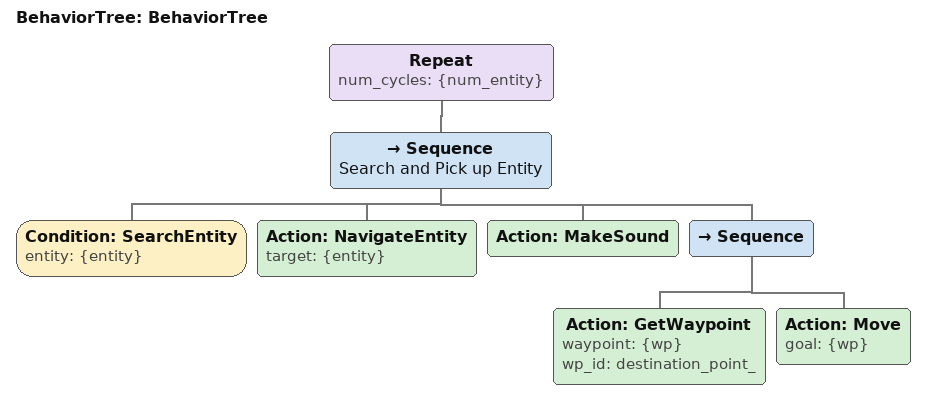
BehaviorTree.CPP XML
<?xml version="1.0"?>
<root main_tree_to_execute = "BehaviorTree" >
    <BehaviorTree ID="BehaviorTree">
        <Repeat num_cycles="{num_entity}">
            <Sequence name="Search and Pick up Entity">
                <Condition ID="SearchEntity" entity="{entity}"/>
                <Action ID="NavigateEntity" target="{entity}"/>
                <Action ID="MakeSound"/>
                <Sequence>
                    <Action ID="GetWaypoint" waypoint="{wp}" wp_id="destination_point_"/>
                    <Action ID="Move" goal="{wp}"/>
                </Sequence>
            </Sequence>
        </Repeat>
    </BehaviorTree>
</root>
